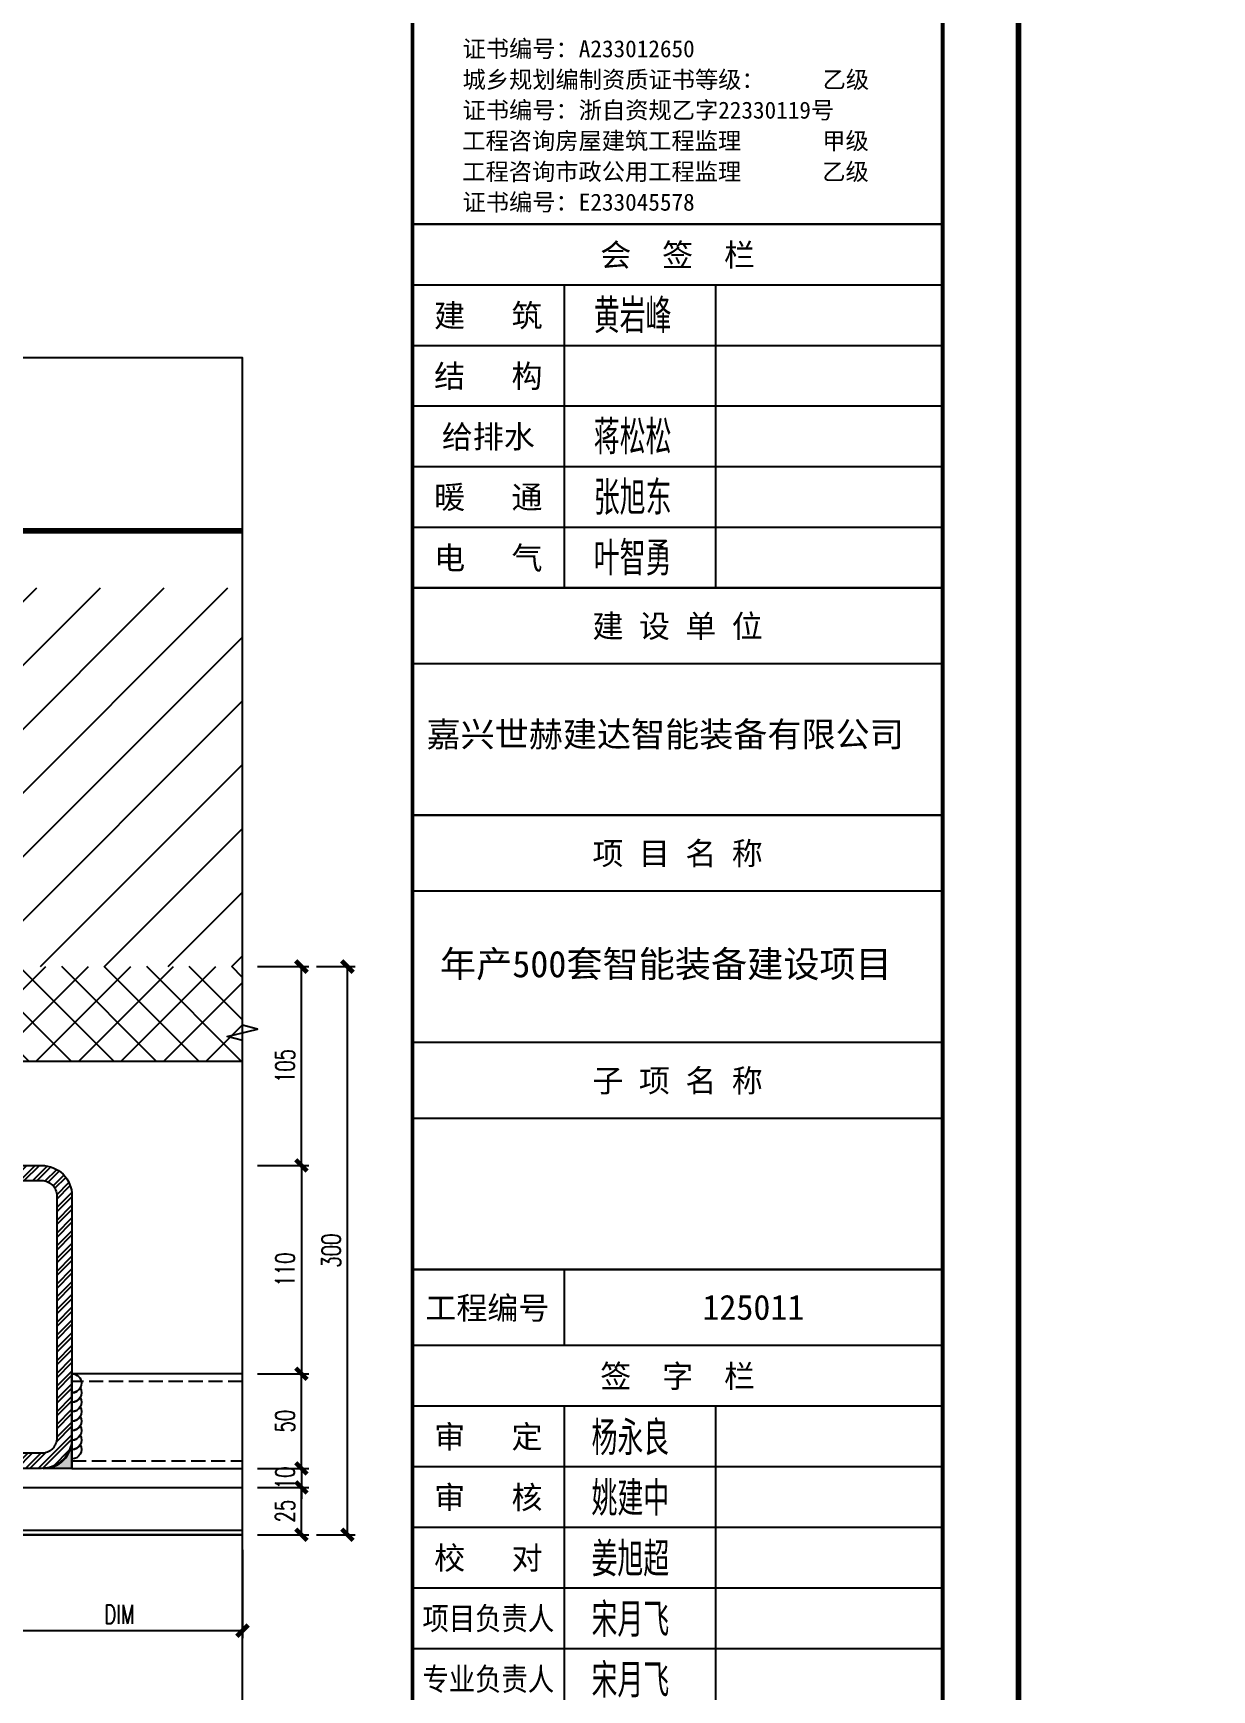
# Model space of a CAD drawing. Extents: x -160106 to 966792, y -663931 to 1550022.
# Drawn here: x -72722 to -72099, y -99144 to -98269 of the extents above; entities that cross this region are included whole.
import ezdxf
from ezdxf.enums import TextEntityAlignment as Align
from ezdxf.xclip import XClip

# ---------------------------------------------------------------- set-up
doc = ezdxf.new("R2010")
doc.units = 0
doc.linetypes.add('ZN-DASH', pattern=[0.35, 0.25, -0.1])
for name, color, linetype in [('!ZN1-填充-8', 8, 'Continuous'), ('!ZN3-玻璃幕墙-4', 4, 'Continuous'), ('!ZN3-铝板幕墙-3', 3, 'Continuous'), ('!ZN4-焊缝-8', 8, 'Continuous'), ('!ZN5-钢材投影-40', 40, 'Continuous'), ('!ZN5-钢材断面-2', 2, 'Continuous'), ('!ZN6-虚线-8', 8, 'ZN-DASH'), ('0-cxFrame', 155, 'Continuous'), ('3符号', 173, 'Continuous'), ('DIM', 173, 'Continuous'), ('qianming', 155, 'Continuous')]:
    doc.layers.add(name, color=color, linetype=linetype)
doc.layers.add('0-cxText', color=131, linetype='Continuous', lineweight=25)
doc.layers.add('@ZN-型材编号（非打印层）', color=8, linetype='Continuous', plot=False)
doc.styles.add('BZHZ', font='bzxw', dxfattribs={"width": 0.8, "bigfont": 'bzhz'})
doc.styles.add('cx_biaoti', font='')
doc.styles.add('cx_tuming', font='simhei.ttf')
doc.styles.add('cx_tuqian1', font='')
doc.styles.add('DHTEXT-1', font='ROMANS.shx', dxfattribs={"width": 0.7, "bigfont": 'CHINESE.shx'})
doc.styles.add('ZNTextStyle', font='ROMANS.shx', dxfattribs={"width": 0.7, "bigfont": 'CHINESE.shx'})
doc.styles.add('黑体', font='simhei.ttf', dxfattribs={"height": 12})
doc.styles.get('cx_biaoti').set_extended_font_data('SimSun')
doc.styles.get('cx_tuqian1').set_extended_font_data('SimSun')
doc.dimstyles.new('ZN4', dxfattribs={"dimscale": 4, "dimtxt": 2.5, "dimasz": 1.5, "dimexe": 1, "dimexo": 2, "dimgap": 0.9, "dimtad": 1, "dimdec": 0, "dimdsep": 46, "dimtxsty": 'DHTEXT-1', "dimblk": 'ARCHTICK', "dimcen": 2.5, "dimclrd": 173, "dimclre": 173, "dimclrt": 7, "dimazin": 2, "dimtfac": 1, "dimtix": 1, "dimtmove": 2, "dimatfit": 3, "dimfxl": 0, "dimarcsym": 0})

# ---------------------------------------------------------------- blocks, each defined once
blk = doc.blocks.new('20180403.10432054')
at = {"layer": '!ZN1-填充-8'}
h = blk.add_hatch(dxfattribs=at)
h.set_pattern_fill('ANSI32', color=256, style=0)
h.set_pattern_definition([(45, (-40, 0), (-3.3676, 3.3676), []), (45, (-37.755, 0), (-3.3676, 3.3676), [])])
edge = h.paths.add_edge_path(flags=16)
edge.add_line((-24, 152), (24, 152))
edge.add_arc((24, 144), 8, 0, 90, ccw=False)
edge.add_line((32, 144), (32, 16))
edge.add_arc((24, 16), 8, -90, 0, ccw=False)
edge.add_line((24, 8), (-24, 8))
edge.add_arc((-24, 16), 8, 180, 270, ccw=False)
edge.add_line((-32, 16), (-32, 144))
edge.add_arc((-24, 144), 8, 90, 180, ccw=False)
edge = h.paths.add_edge_path()
edge.add_line((-24, 160), (24, 160))
edge.add_arc((24, 144), 16, 0, 90, ccw=False)
edge.add_line((40, 144), (40, 16))
edge.add_arc((24, 16), 16, -90, 0, ccw=False)
edge.add_line((24, 0), (-24, 0))
edge.add_arc((-24, 16), 16, 180, 270, ccw=False)
edge.add_line((-40, 16), (-40, 144))
edge.add_arc((-24, 144), 16, 90, 180, ccw=False)
at = {"layer": '!ZN5-钢材断面-2'}
for points in [[(-24, 160), (24, 160, -0.414214), (40, 144), (40, 16, -0.414214), (24, 0), (-24, 0, -0.414214), (-40, 16), (-40, 144, -0.414214)], [(-24, 152), (24, 152, -0.414214), (32, 144), (32, 16, -0.414214), (24, 8), (-24, 8, -0.414214), (-32, 16), (-32, 144, -0.414214)]]:
    blk.add_lwpolyline(points, format="xyb", close=True, dxfattribs=at)
at = {"layer": '@ZN-型材编号（非打印层）', "style": 'ZNTextStyle', "width": 0.7}
blk.add_text('160x80x8', height=2, dxfattribs=at).set_placement((1.92, 3.32), align=Align.MIDDLE_CENTER)
blk = doc.blocks.new('*U2073')
at = {"layer": '!ZN3-玻璃幕墙-4'}
blk.add_blockref('20180403.10432054', (0, 0), dxfattribs=at)
blk = doc.blocks.new('*U2075')
at = {"layer": '!ZN3-铝板幕墙-3'}
blk.add_line((13.5, -5), (625, -5), dxfattribs=at)
blk.add_lwpolyline([(625, -30), (10, -30, -0.414214), (8, -28), (8, -5), (10.5, -5), (10.5, -27, 0.414214), (11, -27.5), (625, -27.5)], format="xyb", dxfattribs=at)
blk = doc.blocks.new('20210830091405')
at = {"layer": '!ZN1-填充-8', "ltscale": 20}
h = blk.add_hatch(color=256, dxfattribs=at)
h.dxf.hatch_style = 1
edge = h.paths.add_edge_path()
edge.add_line((0, 8), (0, 0))
edge.add_line((0, 0), (8, 0))
edge.add_arc((8, 8), 8, 180, 270, ccw=False)
at = {"layer": '!ZN4-焊缝-8', "color": 8, "ltscale": 20}
blk.add_lwpolyline([(0, 8), (0, 0), (8, 0, -0.414214), (0, 8, 0.124793)], format="xyb", dxfattribs=at)
blk = doc.blocks.new('20250826160552')
at = {"layer": '!ZN1-填充-8'}
h = blk.add_hatch(dxfattribs=at)
h.set_pattern_fill('ANSI37', color=256, scale=10, style=0)
h.set_pattern_definition([(45, (-6672.397, -121.143), (-11.22532, 11.22532), []), (135, (-6672.397, -121.143), (-11.22532, -11.22532), [])])
h.paths.add_polyline_path([(-3716.5, 300), (-3716.5, 250), (-250, 250), (-250, 700), (-300, 700), (-300, 300)])
h = blk.add_hatch(dxfattribs=at)
h.set_pattern_fill('ANSI31', color=256, scale=15, style=0)
h.set_pattern_definition([(45, (-11945.631, -4179.27), (-16.83798, 16.83798), [])])
h.paths.add_polyline_path([(-3750, 500), (-3750, 300), (-900, 300), (-900, 500)])
blk.add_lwpolyline([(-3716.5, 250), (-250, 250), (-250, 700)], dxfattribs=at)
at = {"layer": '!ZN3-铝板幕墙-3'}
for points in [[(-3800, 335), (-3800, 0), (30, 0), (30, 695.03)], [(-3797.5, 332.5), (-3797.5, 2.5), (27.5, 2.5), (27.5, 692.53)], [(-3775, 310), (-3775, 25), (5, 25), (5, 692.53)]]:
    blk.add_lwpolyline(points, dxfattribs=at)
at = {"layer": '!ZN4-焊缝-8', "color": 8, "ltscale": 20}
blk.add_lwpolyline([(-2510, 85, -1), (-2510, 75, 0.267949), (-2505.67, 77.5, -0.57735), (-2510, 70, 0.267949), (-2505.67, 72.5, -0.57735), (-2510, 65, 0.267949), (-2505.67, 67.5, -0.57735), (-2510, 60, 0.267949), (-2505.67, 62.5, -0.57735), (-2510, 55, 0.267949), (-2505.67, 57.5, -0.57735), (-2510, 50, 0.267949), (-2505.67, 52.5, -0.57735), (-2510, 45, 0.267949), (-2505.67, 47.5, -0.57735), (-2510, 40)], format="xyb", dxfattribs=at)
at = {"layer": '!ZN5-钢材投影-40', "ltscale": 30}
for p in [(-2510, 35), (-1340, 85)]:
    blk.add_line(p, (-2510, 85), dxfattribs=at)
at = {"layer": '!ZN5-钢材投影-40'}
blk.add_line((-2510, 35), (-1340, 35), dxfattribs=at)
at = {"layer": '!ZN6-虚线-8', "ltscale": 30}
blk.add_line((-1340, 81), (-2510, 81), dxfattribs=at)
blk.add_lwpolyline([(-2510, 39), (-1340, 39)], dxfattribs=at)
at = {"color": 4, "linetype": 'ZN-DASH', "ltscale": 30, "const_width": 3}
blk.add_lwpolyline([(-3800.12, 530), (-930, 530), (-930, 1130), (-250, 1130), (-250, 830.4)], dxfattribs=at)
at = {"layer": '!ZN5-钢材断面-2'}
blk.add_blockref('*U2073', (-2550, 35), dxfattribs=at)
blk.add_blockref('*U2075', (-2550, 30))
at = {"ltscale": 20, "xscale": -1.878270804985896, "yscale": 1.878270804985896, "zscale": 1.878270804985896}
blk.add_blockref('20210830091405', (-2510, 35), dxfattribs=at)
blk = doc.blocks.new('zjcx_lan_huiqian(Dragon)')
for p, q in [((-7000, -800), (0, -800)), ((-5000, -800), (-5000, -4800)), ((-3000, -800), (-3000, -4800)), ((-7000, -1600), (0, -1600)), ((-7000, -2400), (0, -2400)), ((-7000, -3200), (0, -3200)), ((-7000, -4000), (0, -4000))]:
    blk.add_line(p, q)
at = {"const_width": 30}
blk.add_lwpolyline([(-7000, 0), (0, 0)], dxfattribs=at)
blk.add_lwpolyline([(-7000, 0), (0, 0), (0, -4800), (-7000, -4800)], close=True, dxfattribs=at)
at = {"style": 'cx_biaoti'}
for s, p in [('会  签  栏', (-3500, -400)), ('建   筑', (-6000, -1200)), ('结   构', (-6000, -2000)), ('给排水', (-6000, -2800)), ('暖   通', (-6000, -3600)), ('电   气', (-6000, -4400))]:
    blk.add_text(s, height=300, dxfattribs=at).set_placement(p, align=Align.MIDDLE)
blk = doc.blocks.new('T-汇签(Dragon)')
at = {"layer": '0-cxFrame'}
blk.add_blockref('zjcx_lan_huiqian(Dragon)', (0, 0), dxfattribs=at)
at = {"layer": 'qianming', "style": 'BZHZ', "width": 0.8}
for s, p in [('黄岩峰', (-4094, -1189)), ('蒋松松', (-4094, -2789)), ('张旭东', (-4094, -3589)), ('叶智勇', (-4094, -4389))]:
    blk.add_text(s, height=450, dxfattribs=at).set_placement(p, align=Align.MIDDLE)
blk = doc.blocks.new('zjcx_TT(Dragon)')
at = {"layer": '0-cxFrame', "const_width": 30}
blk.add_lwpolyline([(-7000, -10200), (0, -10200), (0, 0), (-7000, 0)], close=True, dxfattribs=at)
at = {"color": 7, "style": 'cx_biaoti'}
for s, p in [('证书编号：A233012650', (-6340, -7997)), ('城乡规划编制资质证书等级：     乙级', (-6340, -8404)), ('证书编号：浙自资规乙字22330119号', (-6340, -8807)), ('工程咨询房屋建筑工程监理       甲级', (-6344, -9212)), ('工程咨询市政公用工程监理       乙级', (-6344, -9619)), ('证书编号：E233045578', (-6340, -10022))]:
    blk.add_text(s, height=225, dxfattribs=at).set_placement(p)
blk = doc.blocks.new('zjcx_lan_qianzi(Dragon)')
for p, q in [((-7000, 4800), (0, 4800)), ((-5000, 4800), (-5000, 0)), ((-3000, 4800), (-3000, 0)), ((-7000, 4000), (0, 4000)), ((-7000, 3200), (0, 3200)), ((-7000, 2400), (0, 2400)), ((-7000, 1600), (0, 1600)), ((-7000, 800), (0, 800))]:
    blk.add_line(p, q)
at = {"const_width": 30}
blk.add_lwpolyline([(-7000, 5600), (0, 5600)], dxfattribs=at)
blk.add_lwpolyline([(-7000, 5600), (0, 5600), (0, 0), (-7000, 0)], close=True, dxfattribs=at)
at = {"style": 'cx_biaoti'}
for s, p in [('签  字  栏', (-3500, 5200)), ('审   定', (-6000, 4400)), ('审   核', (-6000, 3600)), ('校   对', (-6000, 2800)), ('设   计', (-6000, 400))]:
    blk.add_text(s, height=300, dxfattribs=at).set_placement(p, align=Align.MIDDLE)
at = {"style": 'cx_biaoti', "width": 0.85}
for s, p in [('项目负责人', (-6000, 2000)), ('专业负责人', (-6000, 1200))]:
    blk.add_text(s, height=300, dxfattribs=at).set_placement(p, align=Align.MIDDLE)
blk = doc.blocks.new('T-签字(Dragon)')
at = {"layer": '0-cxFrame'}
blk.add_blockref('zjcx_lan_qianzi(Dragon)', (0, 0), dxfattribs=at)
at = {"layer": 'qianming', "style": 'BZHZ', "width": 0.8}
for s, p in [('杨永良', (-4124, 4400)), ('姚建中', (-4124, 3600)), ('姜旭超', (-4124, 2800)), ('宋月飞', (-4124, 2000)), ('宋月飞', (-4124, 1200)), ('叶佳超', (-4124, 400))]:
    blk.add_text(s, height=450, dxfattribs=at).set_placement(p, align=Align.MIDDLE)
blk = doc.blocks.new('zjcx_lan_xiangmu(Dragon)')
for p, q in [((-7000, 9000), (0, 9000)), ((-7000, 6000), (0, 6000)), ((-7000, 3000), (0, 3000)), ((-5000, 1000), (-5000, 0))]:
    blk.add_line(p, q)
at = {"const_width": 30}
for points in [[(-7000, 10000), (0, 10000)], [(-7000, 7000), (0, 7000)], [(-7000, 7000), (0, 7000)], [(-7000, 4000), (0, 4000)], [(-7000, 4000), (0, 4000)], [(-7000, 1000), (0, 1000)], [(-7000, 0), (0, 0)]]:
    blk.add_lwpolyline(points, dxfattribs=at)
blk.add_lwpolyline([(-7000, 10000), (0, 10000), (0, 0), (-7000, 0)], close=True)
at = {"style": 'cx_biaoti'}
for s, p in [('建 设 单 位', (-3500, 9500)), ('项 目 名 称', (-3500, 6500)), ('子 项 名 称', (-3500, 3500)), ('工程编号', (-6013, 500))]:
    blk.add_text(s, height=300, dxfattribs=at).set_placement(p, align=Align.MIDDLE)
blk = doc.blocks.new('T-项目(Dragon)')
blk.add_blockref('zjcx_lan_xiangmu(Dragon)', (0, 0))
at = {"color": 3, "style": 'cx_tuming'}
for s, height, p in [('嘉兴世赫建达智能装备有限公司', 330, (-6816, 7901)), ('年产500套智能装备建设项目 ', 350, (-6638, 4859))]:
    blk.add_text(s, height=height, dxfattribs=at).set_placement(p)
blk = doc.blocks.new('zjcx_T2(Dragon)')
at = {"layer": '0-cxFrame', "const_width": 50}
blk.add_lwpolyline([(-7000, 40000), (0, 40000), (0, 0), (-7000, 0)], close=True, dxfattribs=at)
at = {"layer": '0-cxFrame'}
for name, p in [('zjcx_TT(Dragon)', (0, 40000)), ('T-汇签(Dragon)', (0, 29800)), ('T-项目(Dragon)', (0, 15000)), ('T-签字(Dragon)', (0, 9400))]:
    blk.add_blockref(name, p, dxfattribs=at)
blk = doc.blocks.new('TK22.A2 L(Dragon)')
at = {"layer": '0-cxFrame', "color": 7, "const_width": 0.5}
blk.add_lwpolyline([(0, 0), (-594, 0), (-594, 420), (0, 420)], close=True, dxfattribs=at)
at = {"layer": '0-cxFrame', "const_width": 0.5}
for points in [[(-80, 10), (-574, 10), (-574, 410), (-80, 410)], [(-10, 10), (-80, 10), (-80, 410), (-10, 410)]]:
    blk.add_lwpolyline(points, close=True, dxfattribs=at)
at = {"layer": '0-cxFrame', "xscale": 0.01, "yscale": 0.01, "zscale": 0.01}
blk.add_blockref('zjcx_T2(Dragon)', (-10, 10), dxfattribs=at)
at = {"style": '黑体', "flags": 4}
blk.add_attdef('图幅', text='', height=3.3, dxfattribs=at).set_placement((-40, 3), align=Align.RIGHT)
at = {"layer": '0-cxText', "flags": 4}
for tag, height, style, p in [('建设单位', 3.5, 'cx_tuming', (-45, 240)), ('项目名称', 3.5, 'cx_tuming', (-45, 210)), ('子项名称', 3.5, 'cx_tuming', (-45, 180)), ('工程编号', 3.3, 'cx_tuqian1', (-35, 165)), ('图名1', 3.5, 'cx_tuming', (-45, 87)), ('图名2', 3.5, 'cx_tuming', (-45, 79)), ('图名3', 3.5, 'cx_tuming', (-45, 71)), ('出图日期', 3.3, 'cx_tuqian1', (-39, 60)), ('专业', 3.3, 'cx_tuqian1', (-55, 52)), ('图号', 3.3, 'cx_tuqian1', (-55, 44)), ('版次', 3.3, 'cx_tuqian1', (-20, 44))]:
    blk.add_attdef(tag, text='', height=height, dxfattribs=dict(at, style=style)).set_placement(p, align=Align.MIDDLE)
at = {"layer": 'Defpoints', "color": 6, "flags": 4}
for tag, height, style, p in [('tufu', 3.3, '黑体', (-12, 12)), ('dwfname', 4, 'cx_tuqian1', (-80, 3))]:
    blk.add_attdef(tag, text='', height=height, dxfattribs=dict(at, style=style)).set_placement(p, align=Align.RIGHT)
blk = doc.blocks.new('_ArchTick')
at = {"color": 0, "linetype": 'ByBlock', "const_width": 0.4}
blk.add_lwpolyline([(-0.5, -0.5), (0.5, 0.5)], dxfattribs=at)
blk = doc.blocks.new('*D1243')
at = {"layer": 'Defpoints', "color": 0, "ltscale": 40, "transparency": 16777216}
for p in [(-72741.33, -99062.2), (-72611.26, -99062.2), (-72741.33, -99112.85)]:
    blk.add_point(p, dxfattribs=at)
at = {"layer": 'DIM', "color": 173, "linetype": 'ByBlock', "lineweight": -2, "ltscale": 40, "transparency": 16777216}
for p, q in [((-72741.33, -99070.2), (-72741.33, -99116.85)), ((-72611.26, -99070.2), (-72611.26, -99116.85)), ((-72611.26, -99112.85), (-72741.33, -99112.85))]:
    blk.add_line(p, q, dxfattribs=at)
at = {"layer": 'DIM', "color": 173, "lineweight": -2, "ltscale": 40, "transparency": 16777216, "xscale": 6, "yscale": 6, "zscale": 6, "rotation": 180}
blk.add_blockref('_ArchTick', (-72741.33, -99112.85), dxfattribs=at)
at = {"layer": 'DIM', "color": 173, "lineweight": -2, "ltscale": 40, "transparency": 16777216, "xscale": 6, "yscale": 6, "zscale": 6}
blk.add_blockref('_ArchTick', (-72611.26, -99112.85), dxfattribs=at)
at = {"layer": 'DIM', "color": 7, "ltscale": 40, "transparency": 16777216, "insert": (-72676.29, -99104.25), "char_height": 10, "attachment_point": 5, "style": 'DHTEXT-1'}
blk.add_mtext('DIM', dxfattribs=at)
blk = doc.blocks.new('*D1245')
at = {"layer": 'Defpoints', "color": 0, "ltscale": 40, "transparency": 16777216}
for p in [(-72611.26, -99037.2), (-72580.13, -99037.2), (-72611.26, -99062.2)]:
    blk.add_point(p, dxfattribs=at)
at = {"layer": 'DIM', "color": 173, "linetype": 'ByBlock', "lineweight": -2, "ltscale": 40, "transparency": 16777216}
for p, q in [((-72603.26, -99037.2), (-72576.13, -99037.2)), ((-72580.13, -99062.2), (-72580.13, -99037.2)), ((-72603.26, -99062.2), (-72576.13, -99062.2))]:
    blk.add_line(p, q, dxfattribs=at)
at = {"layer": 'DIM', "color": 173, "lineweight": -2, "ltscale": 40, "transparency": 16777216, "xscale": 6, "yscale": 6, "zscale": 6}
for p, rotation in [((-72580.13, -99037.2), 90), ((-72580.13, -99062.2), 270)]:
    blk.add_blockref('_ArchTick', p, dxfattribs=dict(at, rotation=rotation))
at = {"layer": 'DIM', "color": 7, "ltscale": 40, "transparency": 16777216, "insert": (-72588.73, -99049.7), "char_height": 10, "attachment_point": 5, "rotation": 90, "style": 'DHTEXT-1'}
blk.add_mtext('25', dxfattribs=at)
blk = doc.blocks.new('*D1246')
at = {"layer": 'Defpoints', "color": 0, "ltscale": 40, "transparency": 16777216}
for p in [(-72611.26, -99027.2), (-72611.26, -99037.2), (-72580.13, -99037.2)]:
    blk.add_point(p, dxfattribs=at)
at = {"layer": 'DIM', "color": 173, "linetype": 'ByBlock', "lineweight": -2, "ltscale": 40, "transparency": 16777216}
for p, q in [((-72580.13, -99027.2), (-72580.13, -99021.2)), ((-72603.26, -99027.2), (-72576.13, -99027.2)), ((-72580.13, -99027.2), (-72580.13, -99037.2)), ((-72603.26, -99037.2), (-72576.13, -99037.2)), ((-72580.13, -99037.2), (-72580.13, -99043.2))]:
    blk.add_line(p, q, dxfattribs=at)
at = {"layer": 'DIM', "color": 173, "lineweight": -2, "ltscale": 40, "transparency": 16777216, "xscale": 6, "yscale": 6, "zscale": 6}
for p, rotation in [((-72580.13, -99027.2), 270), ((-72580.13, -99037.2), 90)]:
    blk.add_blockref('_ArchTick', p, dxfattribs=dict(at, rotation=rotation))
at = {"layer": 'DIM', "color": 7, "ltscale": 40, "transparency": 16777216, "insert": (-72588.73, -99032.2), "char_height": 10, "attachment_point": 5, "rotation": 90, "style": 'DHTEXT-1'}
blk.add_mtext('10', dxfattribs=at)
blk = doc.blocks.new('*D1247')
at = {"layer": 'Defpoints', "color": 0, "ltscale": 40, "transparency": 16777216}
for p in [(-72611.26, -98977.2), (-72580.13, -98977.2), (-72611.26, -99027.2)]:
    blk.add_point(p, dxfattribs=at)
at = {"layer": 'DIM', "color": 173, "linetype": 'ByBlock', "lineweight": -2, "ltscale": 40, "transparency": 16777216}
for p, q in [((-72603.26, -98977.2), (-72576.13, -98977.2)), ((-72580.13, -99027.2), (-72580.13, -98977.2)), ((-72603.26, -99027.2), (-72576.13, -99027.2))]:
    blk.add_line(p, q, dxfattribs=at)
at = {"layer": 'DIM', "color": 173, "lineweight": -2, "ltscale": 40, "transparency": 16777216, "xscale": 6, "yscale": 6, "zscale": 6}
for p, rotation in [((-72580.13, -98977.2), 90), ((-72580.13, -99027.2), 270)]:
    blk.add_blockref('_ArchTick', p, dxfattribs=dict(at, rotation=rotation))
at = {"layer": 'DIM', "color": 7, "ltscale": 40, "transparency": 16777216, "insert": (-72588.73, -99002.2), "char_height": 10, "attachment_point": 5, "rotation": 90, "style": 'DHTEXT-1'}
blk.add_mtext('50', dxfattribs=at)
blk = doc.blocks.new('*D1248')
at = {"layer": 'Defpoints', "color": 0, "ltscale": 40, "transparency": 16777216}
for p in [(-72611.26, -98867.2), (-72611.26, -98977.2), (-72580.13, -98977.2)]:
    blk.add_point(p, dxfattribs=at)
at = {"layer": 'DIM', "color": 173, "linetype": 'ByBlock', "lineweight": -2, "ltscale": 40, "transparency": 16777216}
for p, q in [((-72603.26, -98867.2), (-72576.13, -98867.2)), ((-72580.13, -98867.2), (-72580.13, -98977.2)), ((-72603.26, -98977.2), (-72576.13, -98977.2))]:
    blk.add_line(p, q, dxfattribs=at)
at = {"layer": 'DIM', "color": 173, "lineweight": -2, "ltscale": 40, "transparency": 16777216, "xscale": 6, "yscale": 6, "zscale": 6}
for p, rotation in [((-72580.13, -98867.2), 90), ((-72580.13, -98977.2), 270)]:
    blk.add_blockref('_ArchTick', p, dxfattribs=dict(at, rotation=rotation))
at = {"layer": 'DIM', "color": 7, "ltscale": 40, "transparency": 16777216, "insert": (-72588.73, -98922.2), "char_height": 10, "attachment_point": 5, "rotation": 90, "style": 'DHTEXT-1'}
blk.add_mtext('110', dxfattribs=at)
blk = doc.blocks.new('*D1249')
at = {"layer": 'Defpoints', "color": 0, "ltscale": 40, "transparency": 16777216}
for p in [(-72611.26, -98762.2), (-72580.13, -98762.2), (-72611.26, -98867.2)]:
    blk.add_point(p, dxfattribs=at)
at = {"layer": 'DIM', "color": 173, "linetype": 'ByBlock', "lineweight": -2, "ltscale": 40, "transparency": 16777216}
for p, q in [((-72603.26, -98762.2), (-72576.13, -98762.2)), ((-72580.13, -98867.2), (-72580.13, -98762.2)), ((-72603.26, -98867.2), (-72576.13, -98867.2))]:
    blk.add_line(p, q, dxfattribs=at)
at = {"layer": 'DIM', "color": 173, "lineweight": -2, "ltscale": 40, "transparency": 16777216, "xscale": 6, "yscale": 6, "zscale": 6}
for p, rotation in [((-72580.13, -98762.2), 90), ((-72580.13, -98867.2), 270)]:
    blk.add_blockref('_ArchTick', p, dxfattribs=dict(at, rotation=rotation))
at = {"layer": 'DIM', "color": 7, "ltscale": 40, "transparency": 16777216, "insert": (-72588.73, -98814.7), "char_height": 10, "attachment_point": 5, "rotation": 90, "style": 'DHTEXT-1'}
blk.add_mtext('105', dxfattribs=at)
blk = doc.blocks.new('*D1250')
at = {"layer": 'Defpoints', "color": 0, "ltscale": 40, "transparency": 16777216}
for p in [(-72580.13, -98762.2), (-72555.82, -98762.2), (-72580.13, -99062.2)]:
    blk.add_point(p, dxfattribs=at)
at = {"layer": 'DIM', "color": 173, "linetype": 'ByBlock', "lineweight": -2, "ltscale": 40, "transparency": 16777216}
for p, q in [((-72572.13, -98762.2), (-72551.82, -98762.2)), ((-72555.82, -99062.2), (-72555.82, -98762.2)), ((-72572.13, -99062.2), (-72551.82, -99062.2))]:
    blk.add_line(p, q, dxfattribs=at)
at = {"layer": 'DIM', "color": 173, "lineweight": -2, "ltscale": 40, "transparency": 16777216, "xscale": 6, "yscale": 6, "zscale": 6}
for p, rotation in [((-72555.82, -98762.2), 90), ((-72555.82, -99062.2), 270)]:
    blk.add_blockref('_ArchTick', p, dxfattribs=dict(at, rotation=rotation))
at = {"layer": 'DIM', "color": 7, "ltscale": 40, "transparency": 16777216, "insert": (-72564.42, -98912.2), "char_height": 10, "attachment_point": 5, "rotation": 90, "style": 'DHTEXT-1'}
blk.add_mtext('300', dxfattribs=at)

msp = doc.modelspace()

# ---------------------------------------------------------------- block references
at = {"ltscale": 30}
ref = msp.add_blockref('20250826160552', (-69816.24, -98976.59), dxfattribs=at)
XClip(ref).set_block_clipping_path([(-1568.6831946932, -191.5887051829), (78.3919054, 1382.7360350911)])
ref = msp.add_blockref('20250826160552', (-70191.33, -99062.2), dxfattribs=at)
XClip(ref).set_block_clipping_path([(-3893.1197961643, -96.1638869647), (-2419.9318440138, 621.3905797406)])

# ---------------------------------------------------------------- dimensions: what is measured, and where the dimension line sits
at = {"layer": 'DIM', "ltscale": 40}
dim = msp.add_linear_dim(base=(-72555.82, -98762.2), p1=(-72580.13, -99062.2), p2=(-72580.13, -98762.2), angle=90, dimstyle='ZN4', dxfattribs=at)
dim.commit()
dim.dimension.update_dxf_attribs({"geometry": '*D1250', "text_midpoint": (-72564.42, -98912.2)})

# ---------------------------------------------------------------- next in the draw order: linework, layer by layer
at = {"layer": '3符号'}
msp.add_lwpolyline([(-72611.26, -99071.8), (-72611.26, -98801.2), (-72619.26, -98799.2), (-72603.26, -98795.2), (-72611.26, -98793.2), (-72611.26, -98522.6)], dxfattribs=at)

# ---------------------------------------------------------------- next in the draw order: block references
at = {"layer": '0-cxFrame', "xscale": 6, "yscale": 6, "zscale": 6}
msp.add_blockref('TK22.A2 L(Dragon)', (-68637.4, -99602.2), dxfattribs=at)
at = {"layer": '0-cxFrame'}
ref = msp.add_blockref('TK22.A2 L(Dragon)', (-72201.4, -99602.2), dxfattribs=dict(at, xscale=4, yscale=4, zscale=4))
ref.add_attrib('工程编号', '125011', dxfattribs={"layer": '0-cxText', "height": 13.2, "style": 'cx_tuqian1'}).set_placement((-72341.4, -98942.2), align=Align.MIDDLE)

# ---------------------------------------------------------------- next in the draw order: dimensions: what is measured, and where the dimension line sits
at = {"layer": 'DIM', "ltscale": 40}
for base, p1, p2, picture, middle in [((-72580.13, -98762.2), (-72611.26, -98867.2), (-72611.26, -98762.2), '*D1249', (-72588.73, -98814.7)), ((-72580.13, -98977.2), (-72611.26, -98867.2), (-72611.26, -98977.2), '*D1248', (-72588.73, -98922.2)), ((-72580.13, -98977.2), (-72611.26, -99027.2), (-72611.26, -98977.2), '*D1247', (-72588.73, -99002.2)), ((-72580.13, -99037.2), (-72611.26, -99027.2), (-72611.26, -99037.2), '*D1246', (-72588.73, -99032.2)), ((-72580.13, -99037.2), (-72611.26, -99062.2), (-72611.26, -99037.2), '*D1245', (-72588.73, -99049.7))]:
    dim = msp.add_linear_dim(base=base, p1=p1, p2=p2, angle=90, dimstyle='ZN4', dxfattribs=at)
    dim.commit()
    dim.dimension.update_dxf_attribs({"geometry": picture, "text_midpoint": middle})
dim = msp.add_linear_dim(base=(-72741.33, -99112.85), p1=(-72611.26, -99062.2), p2=(-72741.33, -99062.2), text='DIM', dimstyle='ZN4', dxfattribs=at)
dim.commit()
dim.dimension.update_dxf_attribs({"geometry": '*D1243', "text_midpoint": (-72676.29, -99104.25)})

doc.saveas('drawing.dxf')
